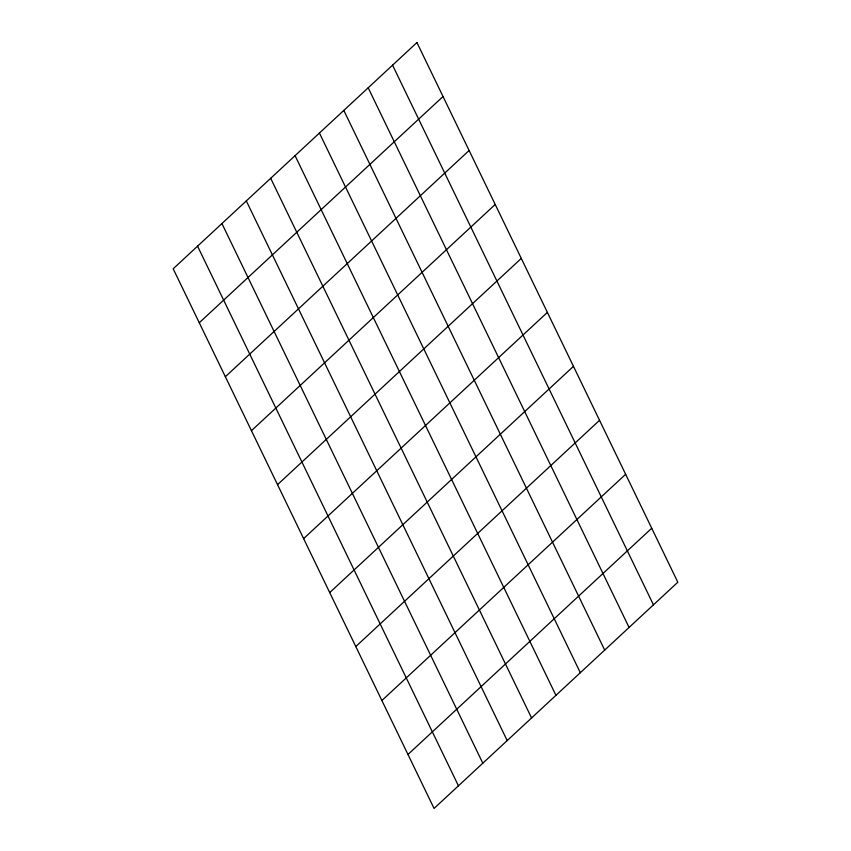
<?xml version="1.0" encoding="UTF-8"?>
<svg xmlns="http://www.w3.org/2000/svg" width="851" height="851" viewBox="0 0 851 851"><rect width="100%" height="100%" fill="white"/><g stroke="black" fill="none" stroke-linecap="round" stroke-linejoin="round"><path stroke-width="1.28" d="M199.272 322.752L443.031 96.514M225.355 376.727L469.114 150.478M251.449 430.691L495.208 204.453M277.532 484.655L521.291 258.417M303.616 538.619L547.384 312.381M329.709 592.583L573.468 366.345M355.792 646.547L599.551 420.309M381.886 700.522L625.645 474.273M407.969 754.486L651.728 528.248M392.566 65.176L653.44 604.838M368.185 87.802L629.07 627.453M343.815 110.417L604.689 650.079M319.433 133.043L580.318 672.705M295.063 155.669L555.937 695.331M270.682 178.295L531.567 717.957M246.311 200.921L507.185 740.583M221.93 223.547L482.815 763.198M197.56 246.162L458.434 785.824M416.937 42.55L173.179 268.788L434.063 808.45L677.822 582.212L416.937 42.55"/></g></svg>
